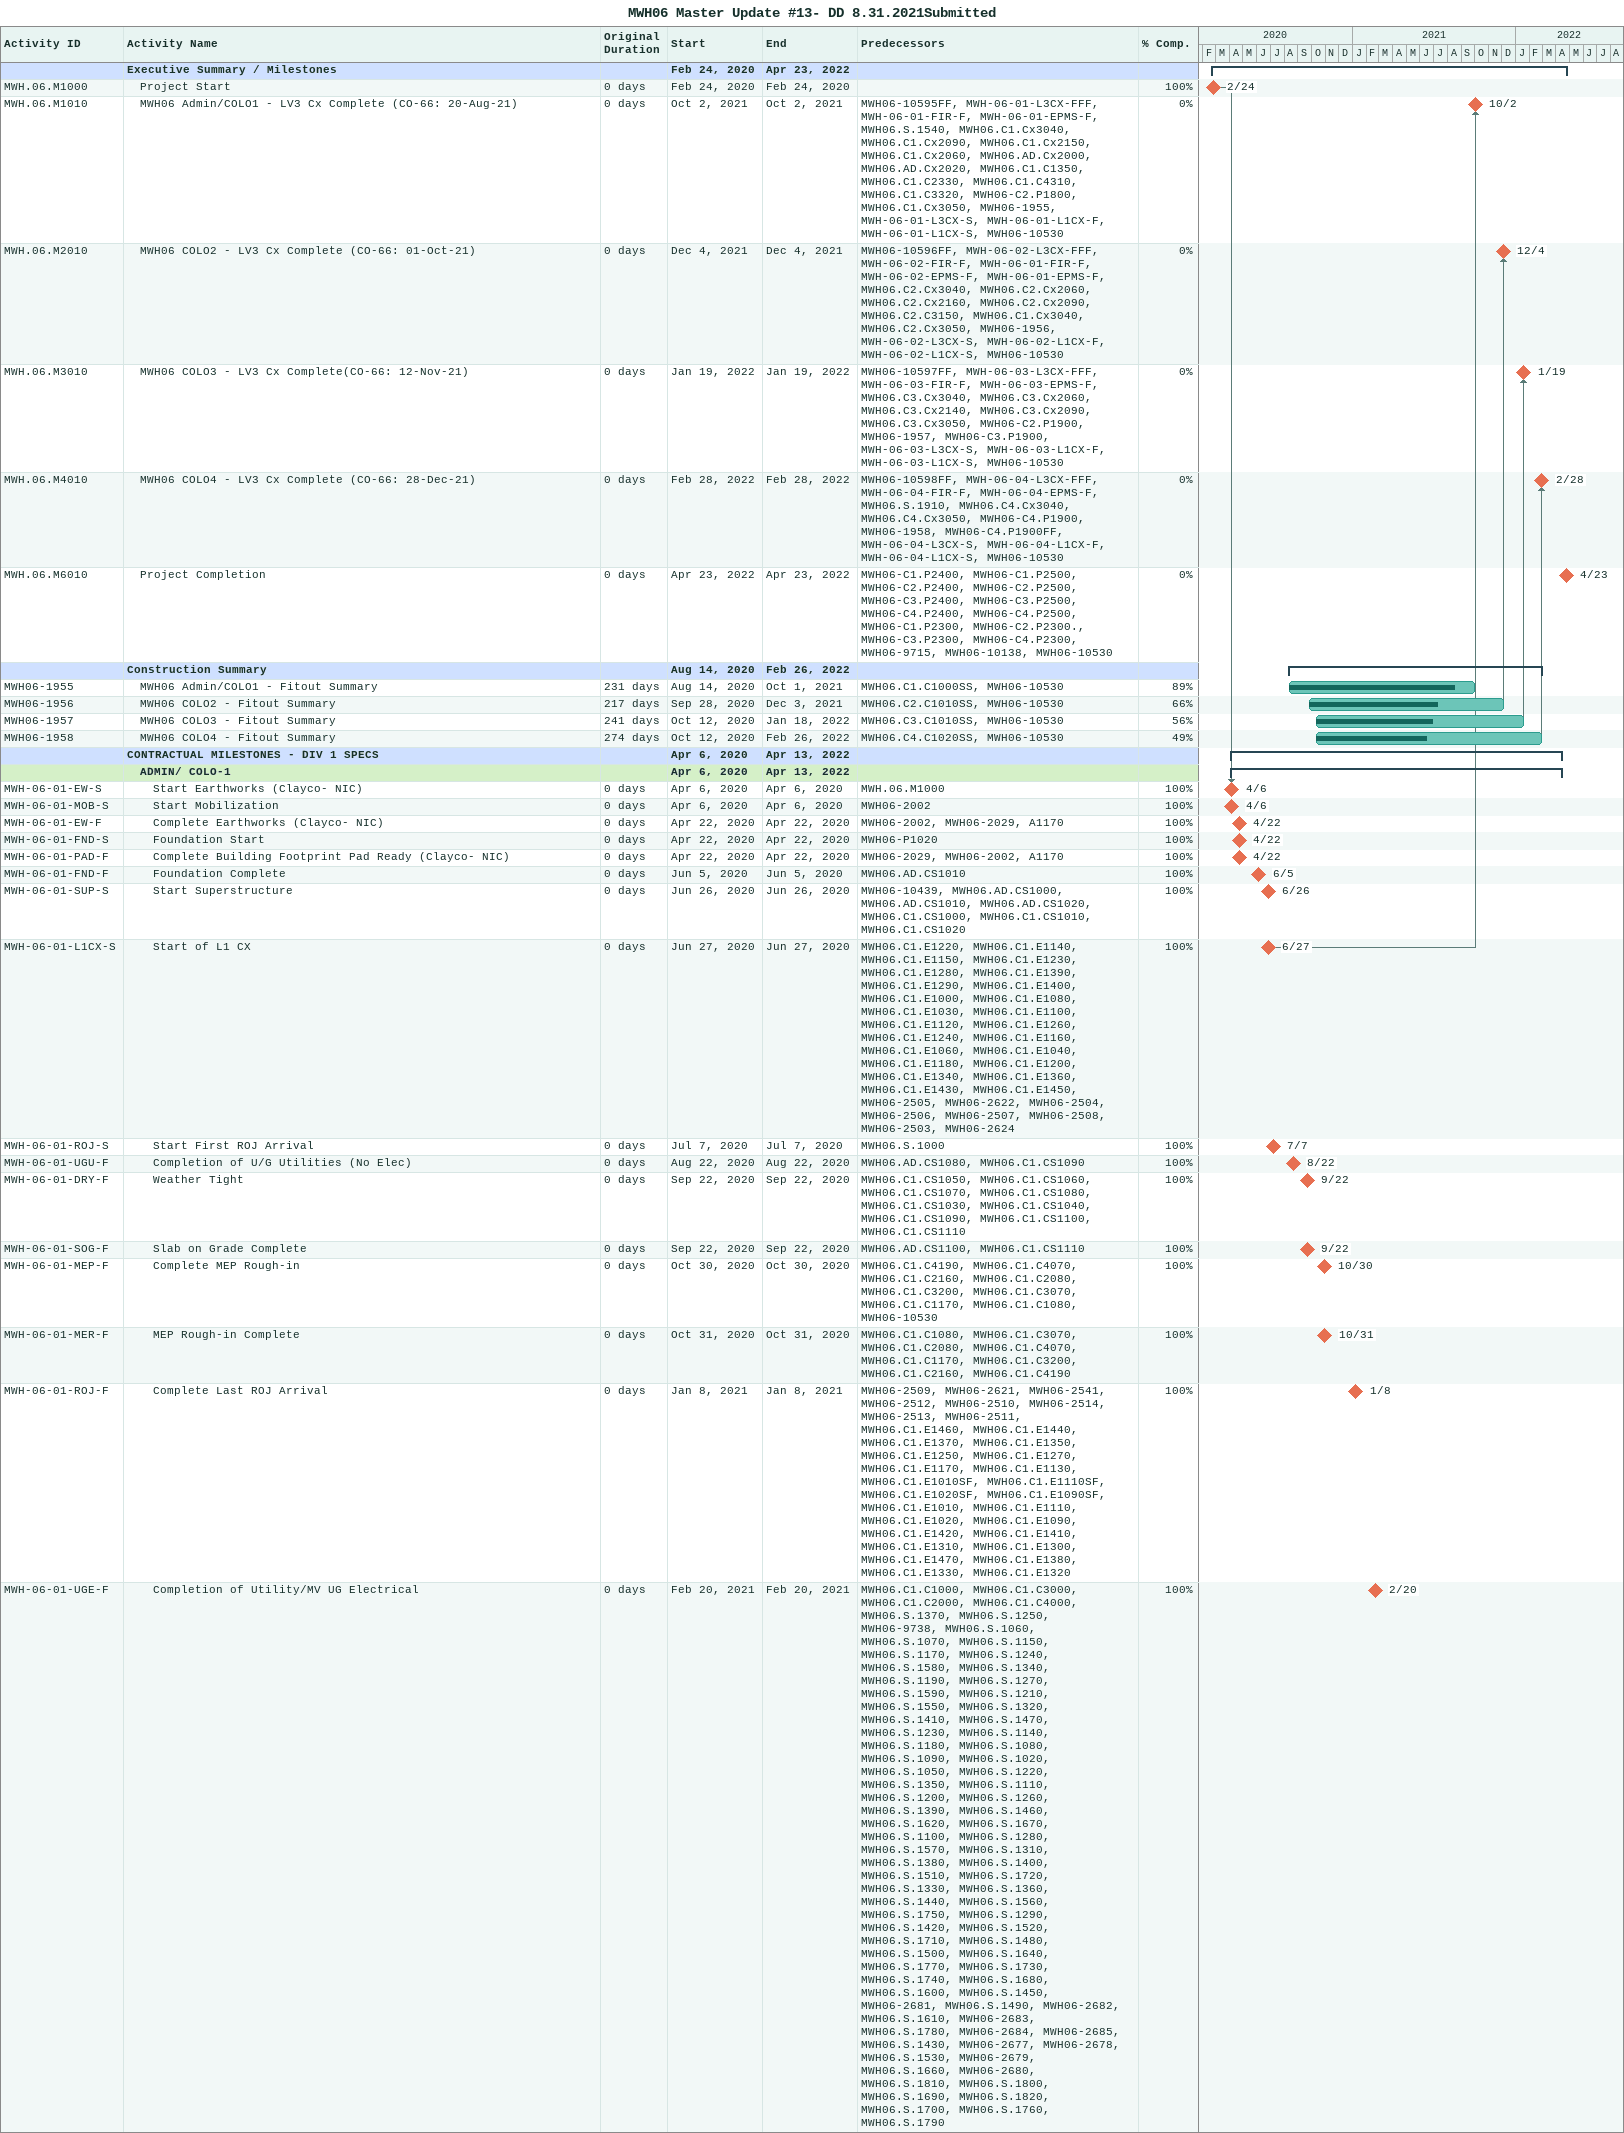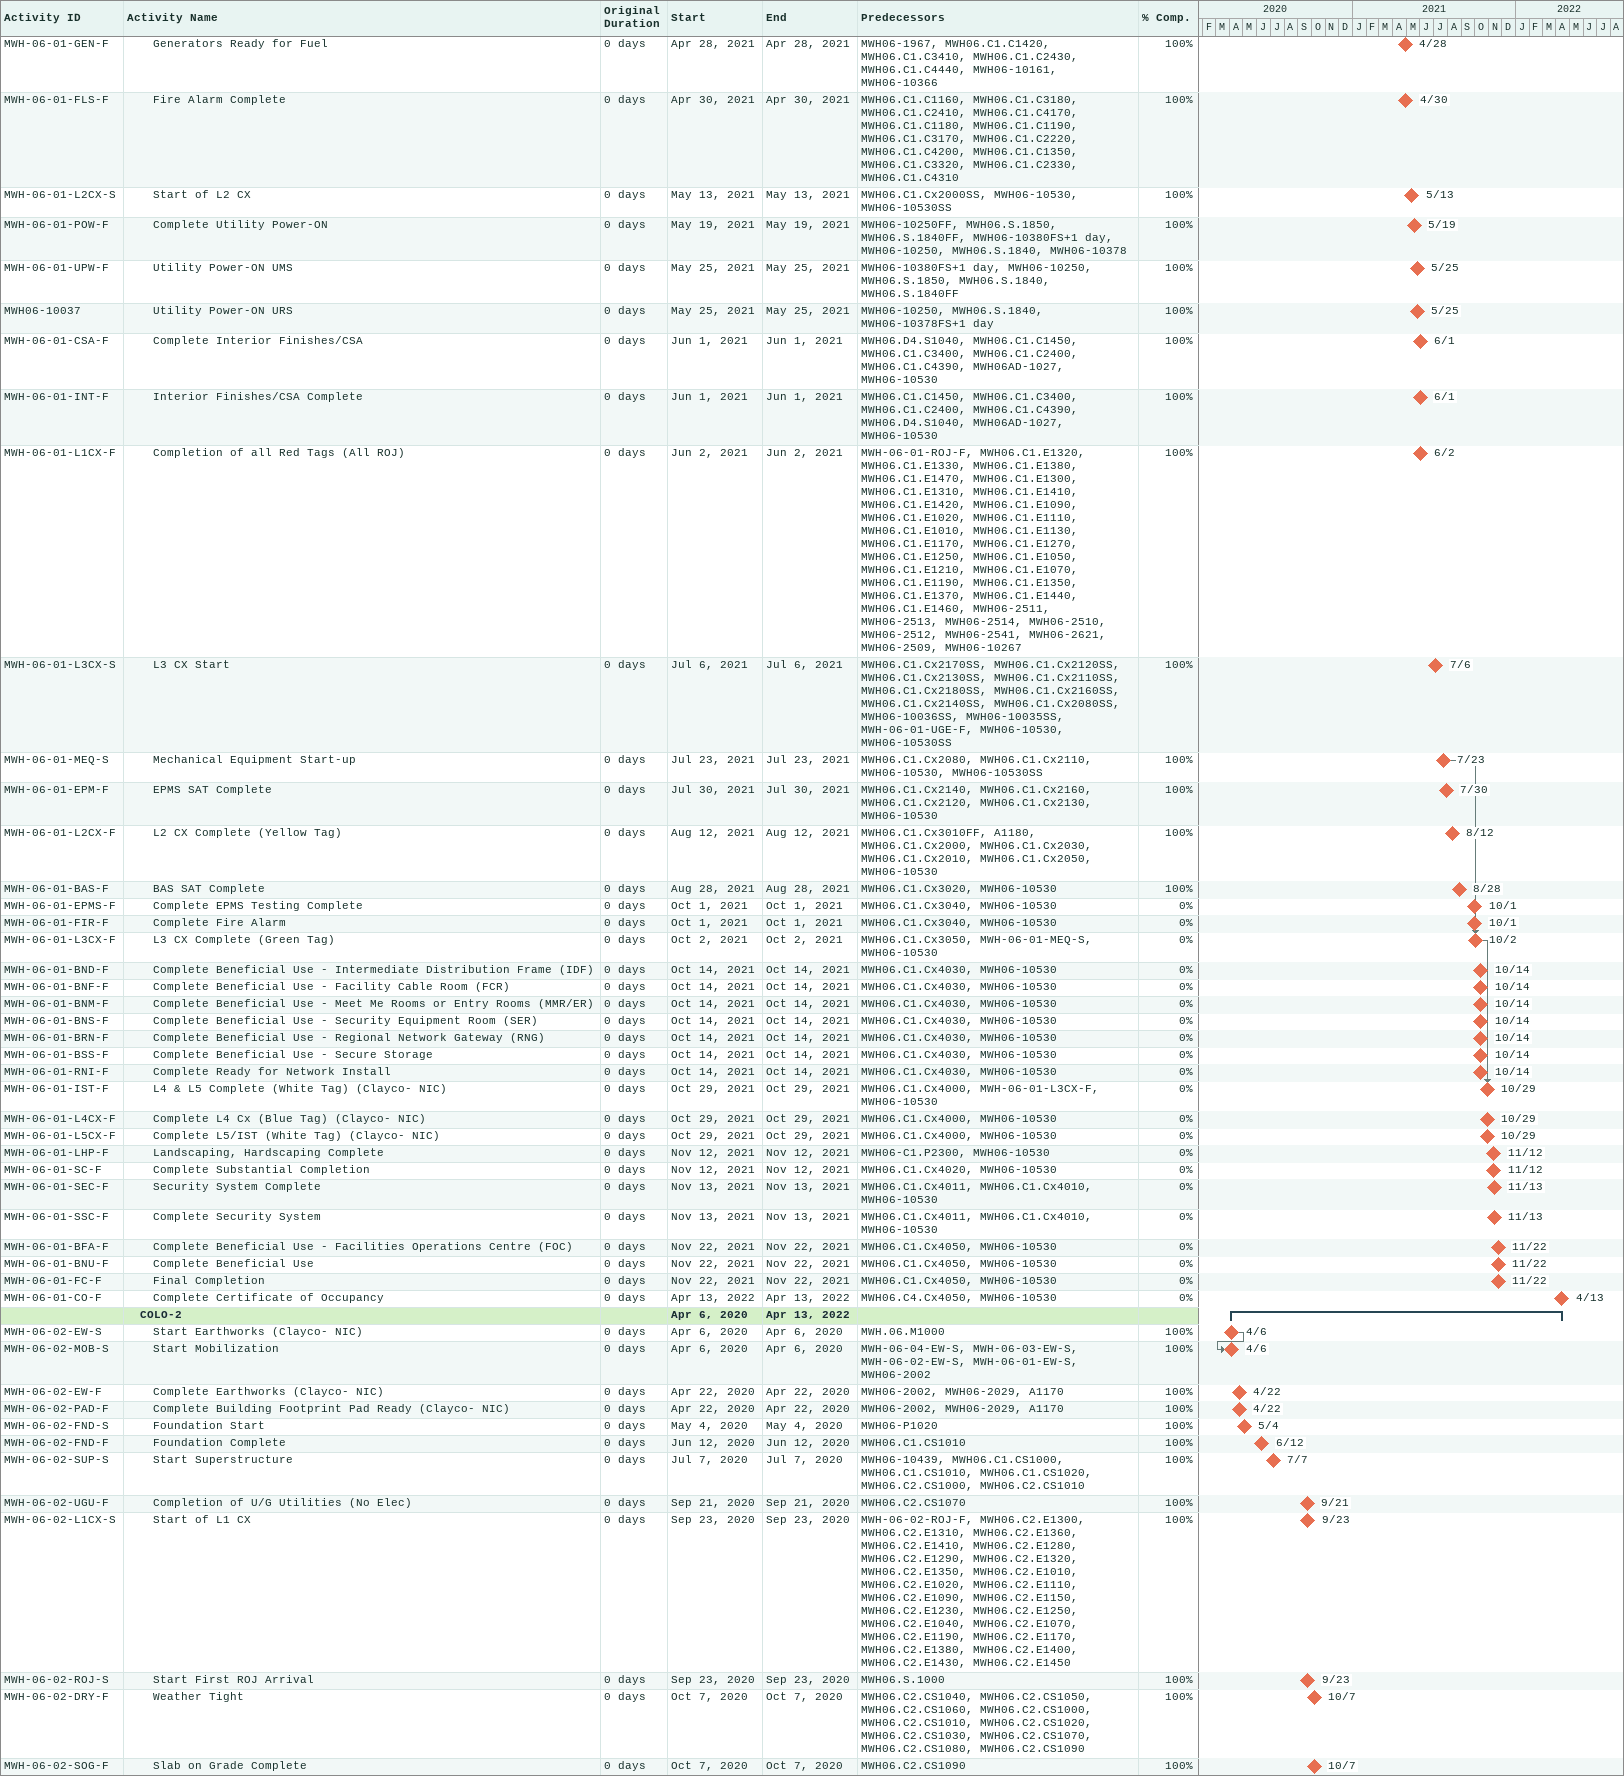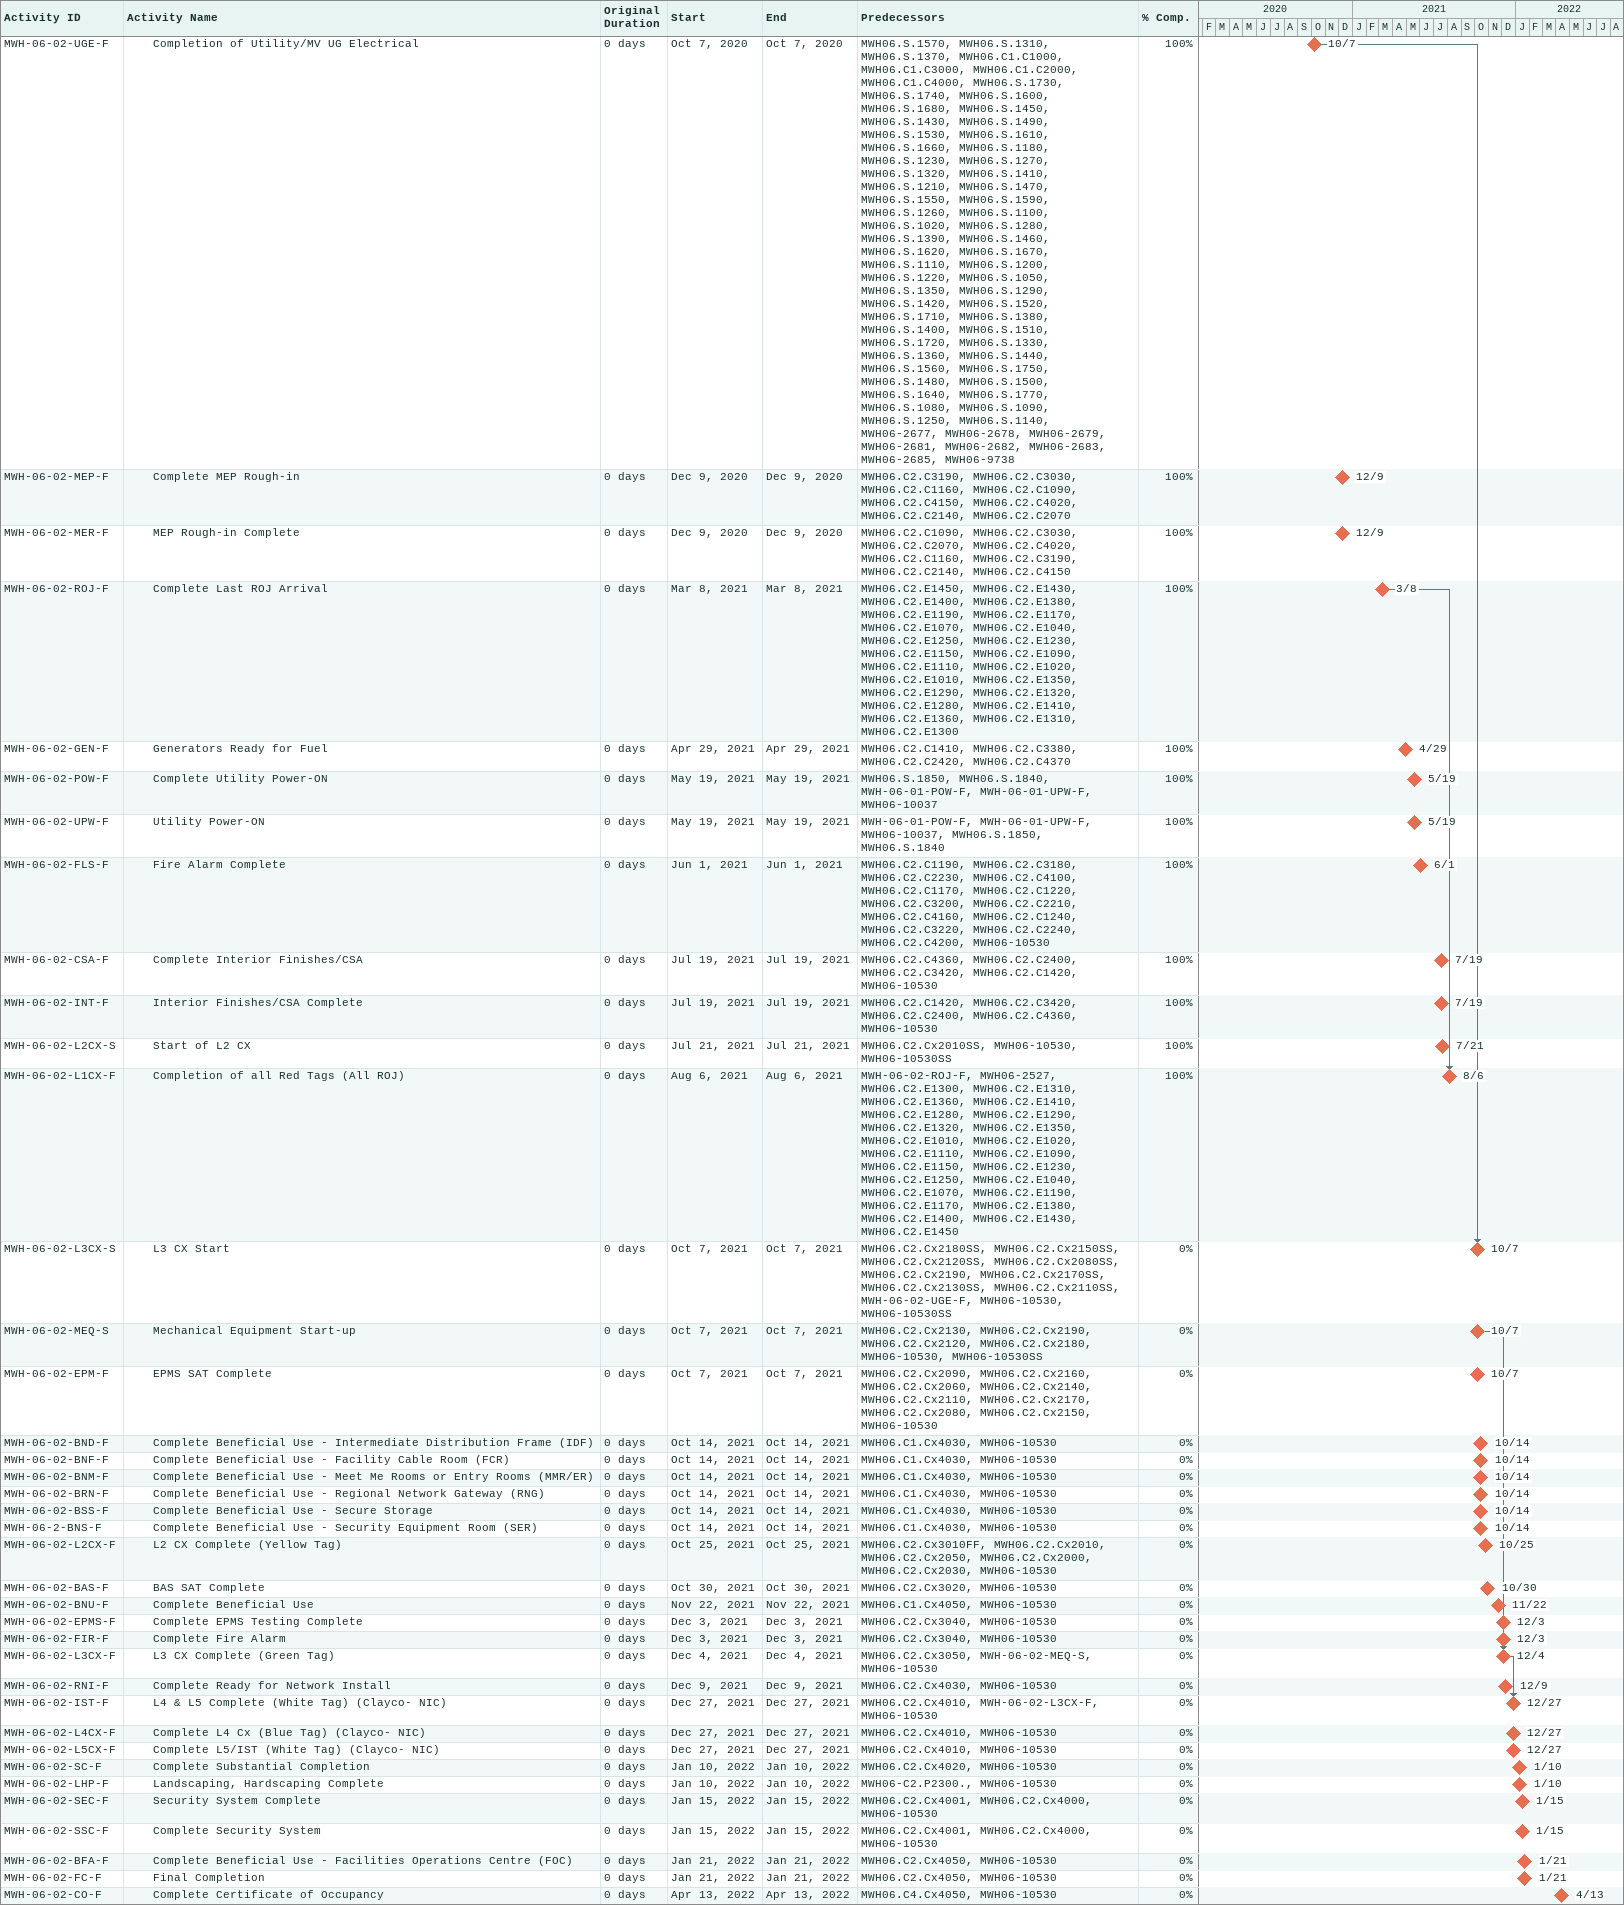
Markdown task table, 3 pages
MWH06 Master Update #13- DD 8.31.2021Submitted

| ID | Level | Task | Original duration | Start | Finish | Predecessors | % complete |
|---|---|---|---|---|---|---|---|
|  | 1 | **Executive Summary / Milestones** |  | 2020-02-24 | 2022-04-23 |  |  |
| MWH.06.M1000 | 2 | Project Start | 0d | 2020-02-24 | 2020-02-24 |  | 100 |
| MWH.06.M1010 | 2 | MWH06 Admin/COLO1 - LV3 Cx Complete (CO-66: 20-Aug-21) | 0d | 2021-10-02 | 2021-10-02 | MWH06-10595FF, MWH-06-01-L3CX-FFF, MWH-06-01-FIR-F, MWH-06-01-EPMS-F, MWH06.S.1540, MWH06.C1.Cx3040, MWH06.C1.Cx2090, MWH06.C1.Cx2150, MWH06.C1.Cx2060, MWH06.AD.Cx2000, MWH06.AD.Cx2020, MWH06.C1.C1350, MWH06.C1.C2330, MWH06.C1.C4310, MWH06.C1.C3320, MWH06-C2.P1800, MWH06.C1.Cx3050, MWH06-1955, MWH-06-01-L3CX-S, MWH-06-01-L1CX-F, MWH-06-01-L1CX-S, MWH06-10530 | 0 |
| MWH.06.M2010 | 2 | MWH06 COLO2 - LV3 Cx Complete (CO-66: 01-Oct-21) | 0d | 2021-12-04 | 2021-12-04 | MWH06-10596FF, MWH-06-02-L3CX-FFF, MWH-06-02-FIR-F, MWH-06-01-FIR-F, MWH-06-02-EPMS-F, MWH-06-01-EPMS-F, MWH06.C2.Cx3040, MWH06.C2.Cx2060, MWH06.C2.Cx2160, MWH06.C2.Cx2090, MWH06.C2.C3150, MWH06.C1.Cx3040, MWH06.C2.Cx3050, MWH06-1956, MWH-06-02-L3CX-S, MWH-06-02-L1CX-F, MWH-06-02-L1CX-S, MWH06-10530 | 0 |
| MWH.06.M3010 | 2 | MWH06 COLO3 - LV3 Cx Complete(CO-66: 12-Nov-21) | 0d | 2022-01-19 | 2022-01-19 | MWH06-10597FF, MWH-06-03-L3CX-FFF, MWH-06-03-FIR-F, MWH-06-03-EPMS-F, MWH06.C3.Cx3040, MWH06.C3.Cx2060, MWH06.C3.Cx2140, MWH06.C3.Cx2090, MWH06.C3.Cx3050, MWH06-C2.P1900, MWH06-1957, MWH06-C3.P1900, MWH-06-03-L3CX-S, MWH-06-03-L1CX-F, MWH-06-03-L1CX-S, MWH06-10530 | 0 |
| MWH.06.M4010 | 2 | MWH06 COLO4 - LV3 Cx Complete (CO-66: 28-Dec-21) | 0d | 2022-02-28 | 2022-02-28 | MWH06-10598FF, MWH-06-04-L3CX-FFF, MWH-06-04-FIR-F, MWH-06-04-EPMS-F, MWH06.S.1910, MWH06.C4.Cx3040, MWH06.C4.Cx3050, MWH06-C4.P1900, MWH06-1958, MWH06-C4.P1900FF, MWH-06-04-L3CX-S, MWH-06-04-L1CX-F, MWH-06-04-L1CX-S, MWH06-10530 | 0 |
| MWH.06.M6010 | 2 | Project Completion | 0d | 2022-04-23 | 2022-04-23 | MWH06-C1.P2400, MWH06-C1.P2500, MWH06-C2.P2400, MWH06-C2.P2500, MWH06-C3.P2400, MWH06-C3.P2500, MWH06-C4.P2400, MWH06-C4.P2500, MWH06-C1.P2300, MWH06-C2.P2300., MWH06-C3.P2300, MWH06-C4.P2300, MWH06-9715, MWH06-10138, MWH06-10530 | 0 |
|  | 1 | **Construction Summary** |  | 2020-08-14 | 2022-02-26 |  |  |
| MWH06-1955 | 2 | MWH06 Admin/COLO1 - Fitout Summary | 231d | 2020-08-14 | 2021-10-01 | MWH06.C1.C1000SS, MWH06-10530 | 89 |
| MWH06-1956 | 2 | MWH06 COLO2 - Fitout Summary | 217d | 2020-09-28 | 2021-12-03 | MWH06.C2.C1010SS, MWH06-10530 | 66 |
| MWH06-1957 | 2 | MWH06 COLO3 - Fitout Summary | 241d | 2020-10-12 | 2022-01-18 | MWH06.C3.C1010SS, MWH06-10530 | 56 |
| MWH06-1958 | 2 | MWH06 COLO4 - Fitout Summary | 274d | 2020-10-12 | 2022-02-26 | MWH06.C4.C1020SS, MWH06-10530 | 49 |
|  | 1 | **CONTRACTUAL MILESTONES - DIV 1 SPECS** |  | 2020-04-06 | 2022-04-13 |  |  |
|  | 2 | **ADMIN/ COLO-1** |  | 2020-04-06 | 2022-04-13 |  |  |
| MWH-06-01-EW-S | 3 | Start Earthworks (Clayco- NIC) | 0d | 2020-04-06 | 2020-04-06 | MWH.06.M1000 | 100 |
| MWH-06-01-MOB-S | 3 | Start Mobilization | 0d | 2020-04-06 | 2020-04-06 | MWH06-2002 | 100 |
| MWH-06-01-EW-F | 3 | Complete Earthworks (Clayco- NIC) | 0d | 2020-04-22 | 2020-04-22 | MWH06-2002, MWH06-2029, A1170 | 100 |
| MWH-06-01-FND-S | 3 | Foundation Start | 0d | 2020-04-22 | 2020-04-22 | MWH06-P1020 | 100 |
| MWH-06-01-PAD-F | 3 | Complete Building Footprint Pad Ready (Clayco- NIC) | 0d | 2020-04-22 | 2020-04-22 | MWH06-2029, MWH06-2002, A1170 | 100 |
| MWH-06-01-FND-F | 3 | Foundation Complete | 0d | 2020-06-05 | 2020-06-05 | MWH06.AD.CS1010 | 100 |
| MWH-06-01-SUP-S | 3 | Start Superstructure | 0d | 2020-06-26 | 2020-06-26 | MWH06-10439, MWH06.AD.CS1000, MWH06.AD.CS1010, MWH06.AD.CS1020, MWH06.C1.CS1000, MWH06.C1.CS1010, MWH06.C1.CS1020 | 100 |
| MWH-06-01-L1CX-S | 3 | Start of L1 CX | 0d | 2020-06-27 | 2020-06-27 | MWH06.C1.E1220, MWH06.C1.E1140, MWH06.C1.E1150, MWH06.C1.E1230, MWH06.C1.E1280, MWH06.C1.E1390, MWH06.C1.E1290, MWH06.C1.E1400, MWH06.C1.E1000, MWH06.C1.E1080, MWH06.C1.E1030, MWH06.C1.E1100, MWH06.C1.E1120, MWH06.C1.E1260, MWH06.C1.E1240, MWH06.C1.E1160, MWH06.C1.E1060, MWH06.C1.E1040, MWH06.C1.E1180, MWH06.C1.E1200, MWH06.C1.E1340, MWH06.C1.E1360, MWH06.C1.E1430, MWH06.C1.E1450, MWH06-2505, MWH06-2622, MWH06-2504, MWH06-2506, MWH06-2507, MWH06-2508, MWH06-2503, MWH06-2624 | 100 |
| MWH-06-01-ROJ-S | 3 | Start First ROJ Arrival | 0d | 2020-07-07 | 2020-07-07 | MWH06.S.1000 | 100 |
| MWH-06-01-UGU-F | 3 | Completion of U/G Utilities (No Elec) | 0d | 2020-08-22 | 2020-08-22 | MWH06.AD.CS1080, MWH06.C1.CS1090 | 100 |
| MWH-06-01-DRY-F | 3 | Weather Tight | 0d | 2020-09-22 | 2020-09-22 | MWH06.C1.CS1050, MWH06.C1.CS1060, MWH06.C1.CS1070, MWH06.C1.CS1080, MWH06.C1.CS1030, MWH06.C1.CS1040, MWH06.C1.CS1090, MWH06.C1.CS1100, MWH06.C1.CS1110 | 100 |
| MWH-06-01-SOG-F | 3 | Slab on Grade Complete | 0d | 2020-09-22 | 2020-09-22 | MWH06.AD.CS1100, MWH06.C1.CS1110 | 100 |
| MWH-06-01-MEP-F | 3 | Complete MEP Rough-in | 0d | 2020-10-30 | 2020-10-30 | MWH06.C1.C4190, MWH06.C1.C4070, MWH06.C1.C2160, MWH06.C1.C2080, MWH06.C1.C3200, MWH06.C1.C3070, MWH06.C1.C1170, MWH06.C1.C1080, MWH06-10530 | 100 |
| MWH-06-01-MER-F | 3 | MEP Rough-in Complete | 0d | 2020-10-31 | 2020-10-31 | MWH06.C1.C1080, MWH06.C1.C3070, MWH06.C1.C2080, MWH06.C1.C4070, MWH06.C1.C1170, MWH06.C1.C3200, MWH06.C1.C2160, MWH06.C1.C4190 | 100 |
| MWH-06-01-ROJ-F | 3 | Complete Last ROJ Arrival | 0d | 2021-01-08 | 2021-01-08 | MWH06-2509, MWH06-2621, MWH06-2541, MWH06-2512, MWH06-2510, MWH06-2514, MWH06-2513, MWH06-2511, MWH06.C1.E1460, MWH06.C1.E1440, MWH06.C1.E1370, MWH06.C1.E1350, MWH06.C1.E1250, MWH06.C1.E1270, MWH06.C1.E1170, MWH06.C1.E1130, MWH06.C1.E1010SF, MWH06.C1.E1110SF, MWH06.C1.E1020SF, MWH06.C1.E1090SF, MWH06.C1.E1010, MWH06.C1.E1110, MWH06.C1.E1020, MWH06.C1.E1090, MWH06.C1.E1420, MWH06.C1.E1410, MWH06.C1.E1310, MWH06.C1.E1300, MWH06.C1.E1470, MWH06.C1.E1380, MWH06.C1.E1330, MWH06.C1.E1320 | 100 |
| MWH-06-01-UGE-F | 3 | Completion of Utility/MV UG Electrical | 0d | 2021-02-20 | 2021-02-20 | MWH06.C1.C1000, MWH06.C1.C3000, MWH06.C1.C2000, MWH06.C1.C4000, MWH06.S.1370, MWH06.S.1250, MWH06-9738, MWH06.S.1060, MWH06.S.1070, MWH06.S.1150, MWH06.S.1170, MWH06.S.1240, MWH06.S.1580, MWH06.S.1340, MWH06.S.1190, MWH06.S.1270, MWH06.S.1590, MWH06.S.1210, MWH06.S.1550, MWH06.S.1320, MWH06.S.1410, MWH06.S.1470, MWH06.S.1230, MWH06.S.1140, MWH06.S.1180, MWH06.S.1080, MWH06.S.1090, MWH06.S.1020, MWH06.S.1050, MWH06.S.1220, MWH06.S.1350, MWH06.S.1110, MWH06.S.1200, MWH06.S.1260, MWH06.S.1390, MWH06.S.1460, MWH06.S.1620, MWH06.S.1670, MWH06.S.1100, MWH06.S.1280, MWH06.S.1570, MWH06.S.1310, MWH06.S.1380, MWH06.S.1400, MWH06.S.1510, MWH06.S.1720, MWH06.S.1330, MWH06.S.1360, MWH06.S.1440, MWH06.S.1560, MWH06.S.1750, MWH06.S.1290, MWH06.S.1420, MWH06.S.1520, MWH06.S.1710, MWH06.S.1480, MWH06.S.1500, MWH06.S.1640, MWH06.S.1770, MWH06.S.1730, MWH06.S.1740, MWH06.S.1680, MWH06.S.1600, MWH06.S.1450, MWH06-2681, MWH06.S.1490, MWH06-2682, MWH06.S.1610, MWH06-2683, MWH06.S.1780, MWH06-2684, MWH06-2685, MWH06.S.1430, MWH06-2677, MWH06-2678, MWH06.S.1530, MWH06-2679, MWH06.S.1660, MWH06-2680, MWH06.S.1810, MWH06.S.1800, MWH06.S.1690, MWH06.S.1820, MWH06.S.1700, MWH06.S.1760, MWH06.S.1790 | 100 |
| MWH-06-01-GEN-F | 3 | Generators Ready for Fuel | 0d | 2021-04-28 | 2021-04-28 | MWH06-1967, MWH06.C1.C1420, MWH06.C1.C3410, MWH06.C1.C2430, MWH06.C1.C4440, MWH06-10161, MWH06-10366 | 100 |
| MWH-06-01-FLS-F | 3 | Fire Alarm Complete | 0d | 2021-04-30 | 2021-04-30 | MWH06.C1.C1160, MWH06.C1.C3180, MWH06.C1.C2410, MWH06.C1.C4170, MWH06.C1.C1180, MWH06.C1.C1190, MWH06.C1.C3170, MWH06.C1.C2220, MWH06.C1.C4200, MWH06.C1.C1350, MWH06.C1.C3320, MWH06.C1.C2330, MWH06.C1.C4310 | 100 |
| MWH-06-01-L2CX-S | 3 | Start of L2 CX | 0d | 2021-05-13 | 2021-05-13 | MWH06.C1.Cx2000SS, MWH06-10530, MWH06-10530SS | 100 |
| MWH-06-01-POW-F | 3 | Complete Utility Power-ON | 0d | 2021-05-19 | 2021-05-19 | MWH06-10250FF, MWH06.S.1850, MWH06.S.1840FF, MWH06-10380FS+1d, MWH06-10250, MWH06.S.1840, MWH06-10378 | 100 |
| MWH-06-01-UPW-F | 3 | Utility Power-ON UMS | 0d | 2021-05-25 | 2021-05-25 | MWH06-10380FS+1d, MWH06-10250, MWH06.S.1850, MWH06.S.1840, MWH06.S.1840FF | 100 |
| MWH06-10037 | 3 | Utility Power-ON URS | 0d | 2021-05-25 | 2021-05-25 | MWH06-10250, MWH06.S.1840, MWH06-10378FS+1d | 100 |
| MWH-06-01-CSA-F | 3 | Complete Interior Finishes/CSA | 0d | 2021-06-01 | 2021-06-01 | MWH06.D4.S1040, MWH06.C1.C1450, MWH06.C1.C3400, MWH06.C1.C2400, MWH06.C1.C4390, MWH06AD-1027, MWH06-10530 | 100 |
| MWH-06-01-INT-F | 3 | Interior Finishes/CSA Complete | 0d | 2021-06-01 | 2021-06-01 | MWH06.C1.C1450, MWH06.C1.C3400, MWH06.C1.C2400, MWH06.C1.C4390, MWH06.D4.S1040, MWH06AD-1027, MWH06-10530 | 100 |
| MWH-06-01-L1CX-F | 3 | Completion of all Red Tags (All ROJ) | 0d | 2021-06-02 | 2021-06-02 | MWH-06-01-ROJ-F, MWH06.C1.E1320, MWH06.C1.E1330, MWH06.C1.E1380, MWH06.C1.E1470, MWH06.C1.E1300, MWH06.C1.E1310, MWH06.C1.E1410, MWH06.C1.E1420, MWH06.C1.E1090, MWH06.C1.E1020, MWH06.C1.E1110, MWH06.C1.E1010, MWH06.C1.E1130, MWH06.C1.E1170, MWH06.C1.E1270, MWH06.C1.E1250, MWH06.C1.E1050, MWH06.C1.E1210, MWH06.C1.E1070, MWH06.C1.E1190, MWH06.C1.E1350, MWH06.C1.E1370, MWH06.C1.E1440, MWH06.C1.E1460, MWH06-2511, MWH06-2513, MWH06-2514, MWH06-2510, MWH06-2512, MWH06-2541, MWH06-2621, MWH06-2509, MWH06-10267 | 100 |
| MWH-06-01-L3CX-S | 3 | L3 CX Start | 0d | 2021-07-06 | 2021-07-06 | MWH06.C1.Cx2170SS, MWH06.C1.Cx2120SS, MWH06.C1.Cx2130SS, MWH06.C1.Cx2110SS, MWH06.C1.Cx2180SS, MWH06.C1.Cx2160SS, MWH06.C1.Cx2140SS, MWH06.C1.Cx2080SS, MWH06-10036SS, MWH06-10035SS, MWH-06-01-UGE-F, MWH06-10530, MWH06-10530SS | 100 |
| MWH-06-01-MEQ-S | 3 | Mechanical Equipment Start-up | 0d | 2021-07-23 | 2021-07-23 | MWH06.C1.Cx2080, MWH06.C1.Cx2110, MWH06-10530, MWH06-10530SS | 100 |
| MWH-06-01-EPM-F | 3 | EPMS SAT Complete | 0d | 2021-07-30 | 2021-07-30 | MWH06.C1.Cx2140, MWH06.C1.Cx2160, MWH06.C1.Cx2120, MWH06.C1.Cx2130, MWH06-10530 | 100 |
| MWH-06-01-L2CX-F | 3 | L2 CX Complete (Yellow Tag) | 0d | 2021-08-12 | 2021-08-12 | MWH06.C1.Cx3010FF, A1180, MWH06.C1.Cx2000, MWH06.C1.Cx2030, MWH06.C1.Cx2010, MWH06.C1.Cx2050, MWH06-10530 | 100 |
| MWH-06-01-BAS-F | 3 | BAS SAT Complete | 0d | 2021-08-28 | 2021-08-28 | MWH06.C1.Cx3020, MWH06-10530 | 100 |
| MWH-06-01-EPMS-F | 3 | Complete EPMS Testing Complete | 0d | 2021-10-01 | 2021-10-01 | MWH06.C1.Cx3040, MWH06-10530 | 0 |
| MWH-06-01-FIR-F | 3 | Complete Fire Alarm | 0d | 2021-10-01 | 2021-10-01 | MWH06.C1.Cx3040, MWH06-10530 | 0 |
| MWH-06-01-L3CX-F | 3 | L3 CX Complete (Green Tag) | 0d | 2021-10-02 | 2021-10-02 | MWH06.C1.Cx3050, MWH-06-01-MEQ-S, MWH06-10530 | 0 |
| MWH-06-01-BND-F | 3 | Complete Beneficial Use - Intermediate Distribution Frame (IDF) | 0d | 2021-10-14 | 2021-10-14 | MWH06.C1.Cx4030, MWH06-10530 | 0 |
| MWH-06-01-BNF-F | 3 | Complete Beneficial Use - Facility Cable Room (FCR) | 0d | 2021-10-14 | 2021-10-14 | MWH06.C1.Cx4030, MWH06-10530 | 0 |
| MWH-06-01-BNM-F | 3 | Complete Beneficial Use - Meet Me Rooms or Entry Rooms (MMR/ER) | 0d | 2021-10-14 | 2021-10-14 | MWH06.C1.Cx4030, MWH06-10530 | 0 |
| MWH-06-01-BNS-F | 3 | Complete Beneficial Use - Security Equipment Room (SER) | 0d | 2021-10-14 | 2021-10-14 | MWH06.C1.Cx4030, MWH06-10530 | 0 |
| MWH-06-01-BRN-F | 3 | Complete Beneficial Use - Regional Network Gateway (RNG) | 0d | 2021-10-14 | 2021-10-14 | MWH06.C1.Cx4030, MWH06-10530 | 0 |
| MWH-06-01-BSS-F | 3 | Complete Beneficial Use - Secure Storage | 0d | 2021-10-14 | 2021-10-14 | MWH06.C1.Cx4030, MWH06-10530 | 0 |
| MWH-06-01-RNI-F | 3 | Complete Ready for Network Install | 0d | 2021-10-14 | 2021-10-14 | MWH06.C1.Cx4030, MWH06-10530 | 0 |
| MWH-06-01-IST-F | 3 | L4 & L5 Complete (White Tag) (Clayco- NIC) | 0d | 2021-10-29 | 2021-10-29 | MWH06.C1.Cx4000, MWH-06-01-L3CX-F, MWH06-10530 | 0 |
| MWH-06-01-L4CX-F | 3 | Complete L4 Cx (Blue Tag) (Clayco- NIC) | 0d | 2021-10-29 | 2021-10-29 | MWH06.C1.Cx4000, MWH06-10530 | 0 |
| MWH-06-01-L5CX-F | 3 | Complete L5/IST (White Tag) (Clayco- NIC) | 0d | 2021-10-29 | 2021-10-29 | MWH06.C1.Cx4000, MWH06-10530 | 0 |
| MWH-06-01-LHP-F | 3 | Landscaping, Hardscaping Complete | 0d | 2021-11-12 | 2021-11-12 | MWH06-C1.P2300, MWH06-10530 | 0 |
| MWH-06-01-SC-F | 3 | Complete Substantial Completion | 0d | 2021-11-12 | 2021-11-12 | MWH06.C1.Cx4020, MWH06-10530 | 0 |
| MWH-06-01-SEC-F | 3 | Security System Complete | 0d | 2021-11-13 | 2021-11-13 | MWH06.C1.Cx4011, MWH06.C1.Cx4010, MWH06-10530 | 0 |
| MWH-06-01-SSC-F | 3 | Complete Security System | 0d | 2021-11-13 | 2021-11-13 | MWH06.C1.Cx4011, MWH06.C1.Cx4010, MWH06-10530 | 0 |
| MWH-06-01-BFA-F | 3 | Complete Beneficial Use - Facilities Operations Centre (FOC) | 0d | 2021-11-22 | 2021-11-22 | MWH06.C1.Cx4050, MWH06-10530 | 0 |
| MWH-06-01-BNU-F | 3 | Complete Beneficial Use | 0d | 2021-11-22 | 2021-11-22 | MWH06.C1.Cx4050, MWH06-10530 | 0 |
| MWH-06-01-FC-F | 3 | Final Completion | 0d | 2021-11-22 | 2021-11-22 | MWH06.C1.Cx4050, MWH06-10530 | 0 |
| MWH-06-01-CO-F | 3 | Complete Certificate of Occupancy | 0d | 2022-04-13 | 2022-04-13 | MWH06.C4.Cx4050, MWH06-10530 | 0 |
|  | 2 | **COLO-2** |  | 2020-04-06 | 2022-04-13 |  |  |
| MWH-06-02-EW-S | 3 | Start Earthworks (Clayco- NIC) | 0d | 2020-04-06 | 2020-04-06 | MWH.06.M1000 | 100 |
| MWH-06-02-MOB-S | 3 | Start Mobilization | 0d | 2020-04-06 | 2020-04-06 | MWH-06-04-EW-S, MWH-06-03-EW-S, MWH-06-02-EW-S, MWH-06-01-EW-S, MWH06-2002 | 100 |
| MWH-06-02-EW-F | 3 | Complete Earthworks (Clayco- NIC) | 0d | 2020-04-22 | 2020-04-22 | MWH06-2002, MWH06-2029, A1170 | 100 |
| MWH-06-02-PAD-F | 3 | Complete Building Footprint Pad Ready (Clayco- NIC) | 0d | 2020-04-22 | 2020-04-22 | MWH06-2002, MWH06-2029, A1170 | 100 |
| MWH-06-02-FND-S | 3 | Foundation Start | 0d | 2020-05-04 | 2020-05-04 | MWH06-P1020 | 100 |
| MWH-06-02-FND-F | 3 | Foundation Complete | 0d | 2020-06-12 | 2020-06-12 | MWH06.C1.CS1010 | 100 |
| MWH-06-02-SUP-S | 3 | Start Superstructure | 0d | 2020-07-07 | 2020-07-07 | MWH06-10439, MWH06.C1.CS1000, MWH06.C1.CS1010, MWH06.C1.CS1020, MWH06.C2.CS1000, MWH06.C2.CS1010 | 100 |
| MWH-06-02-UGU-F | 3 | Completion of U/G Utilities (No Elec) | 0d | 2020-09-21 | 2020-09-21 | MWH06.C2.CS1070 | 100 |
| MWH-06-02-L1CX-S | 3 | Start of L1 CX | 0d | 2020-09-23 | 2020-09-23 | MWH-06-02-ROJ-F, MWH06.C2.E1300, MWH06.C2.E1310, MWH06.C2.E1360, MWH06.C2.E1410, MWH06.C2.E1280, MWH06.C2.E1290, MWH06.C2.E1320, MWH06.C2.E1350, MWH06.C2.E1010, MWH06.C2.E1020, MWH06.C2.E1110, MWH06.C2.E1090, MWH06.C2.E1150, MWH06.C2.E1230, MWH06.C2.E1250, MWH06.C2.E1040, MWH06.C2.E1070, MWH06.C2.E1190, MWH06.C2.E1170, MWH06.C2.E1380, MWH06.C2.E1400, MWH06.C2.E1430, MWH06.C2.E1450 | 100 |
| MWH-06-02-ROJ-S | 3 | Start First ROJ Arrival | 0d | 2020-09-23 | 2020-09-23 | MWH06.S.1000 | 100 |
| MWH-06-02-DRY-F | 3 | Weather Tight | 0d | 2020-10-07 | 2020-10-07 | MWH06.C2.CS1040, MWH06.C2.CS1050, MWH06.C2.CS1060, MWH06.C2.CS1000, MWH06.C2.CS1010, MWH06.C2.CS1020, MWH06.C2.CS1030, MWH06.C2.CS1070, MWH06.C2.CS1080, MWH06.C2.CS1090 | 100 |
| MWH-06-02-SOG-F | 3 | Slab on Grade Complete | 0d | 2020-10-07 | 2020-10-07 | MWH06.C2.CS1090 | 100 |
| MWH-06-02-UGE-F | 3 | Completion of Utility/MV UG Electrical | 0d | 2020-10-07 | 2020-10-07 | MWH06.S.1570, MWH06.S.1310, MWH06.S.1370, MWH06.C1.C1000, MWH06.C1.C3000, MWH06.C1.C2000, MWH06.C1.C4000, MWH06.S.1730, MWH06.S.1740, MWH06.S.1600, MWH06.S.1680, MWH06.S.1450, MWH06.S.1430, MWH06.S.1490, MWH06.S.1530, MWH06.S.1610, MWH06.S.1660, MWH06.S.1180, MWH06.S.1230, MWH06.S.1270, MWH06.S.1320, MWH06.S.1410, MWH06.S.1210, MWH06.S.1470, MWH06.S.1550, MWH06.S.1590, MWH06.S.1260, MWH06.S.1100, MWH06.S.1020, MWH06.S.1280, MWH06.S.1390, MWH06.S.1460, MWH06.S.1620, MWH06.S.1670, MWH06.S.1110, MWH06.S.1200, MWH06.S.1220, MWH06.S.1050, MWH06.S.1350, MWH06.S.1290, MWH06.S.1420, MWH06.S.1520, MWH06.S.1710, MWH06.S.1380, MWH06.S.1400, MWH06.S.1510, MWH06.S.1720, MWH06.S.1330, MWH06.S.1360, MWH06.S.1440, MWH06.S.1560, MWH06.S.1750, MWH06.S.1480, MWH06.S.1500, MWH06.S.1640, MWH06.S.1770, MWH06.S.1080, MWH06.S.1090, MWH06.S.1250, MWH06.S.1140, MWH06-2677, MWH06-2678, MWH06-2679, MWH06-2681, MWH06-2682, MWH06-2683, MWH06-2685, MWH06-9738 | 100 |
| MWH-06-02-MEP-F | 3 | Complete MEP Rough-in | 0d | 2020-12-09 | 2020-12-09 | MWH06.C2.C3190, MWH06.C2.C3030, MWH06.C2.C1160, MWH06.C2.C1090, MWH06.C2.C4150, MWH06.C2.C4020, MWH06.C2.C2140, MWH06.C2.C2070 | 100 |
| MWH-06-02-MER-F | 3 | MEP Rough-in Complete | 0d | 2020-12-09 | 2020-12-09 | MWH06.C2.C1090, MWH06.C2.C3030, MWH06.C2.C2070, MWH06.C2.C4020, MWH06.C2.C1160, MWH06.C2.C3190, MWH06.C2.C2140, MWH06.C2.C4150 | 100 |
| MWH-06-02-ROJ-F | 3 | Complete Last ROJ Arrival | 0d | 2021-03-08 | 2021-03-08 | MWH06.C2.E1450, MWH06.C2.E1430, MWH06.C2.E1400, MWH06.C2.E1380, MWH06.C2.E1190, MWH06.C2.E1170, MWH06.C2.E1070, MWH06.C2.E1040, MWH06.C2.E1250, MWH06.C2.E1230, MWH06.C2.E1150, MWH06.C2.E1090, MWH06.C2.E1110, MWH06.C2.E1020, MWH06.C2.E1010, MWH06.C2.E1350, MWH06.C2.E1290, MWH06.C2.E1320, MWH06.C2.E1280, MWH06.C2.E1410, MWH06.C2.E1360, MWH06.C2.E1310, MWH06.C2.E1300 | 100 |
| MWH-06-02-GEN-F | 3 | Generators Ready for Fuel | 0d | 2021-04-29 | 2021-04-29 | MWH06.C2.C1410, MWH06.C2.C3380, MWH06.C2.C2420, MWH06.C2.C4370 | 100 |
| MWH-06-02-POW-F | 3 | Complete Utility Power-ON | 0d | 2021-05-19 | 2021-05-19 | MWH06.S.1850, MWH06.S.1840, MWH-06-01-POW-F, MWH-06-01-UPW-F, MWH06-10037 | 100 |
| MWH-06-02-UPW-F | 3 | Utility Power-ON | 0d | 2021-05-19 | 2021-05-19 | MWH-06-01-POW-F, MWH-06-01-UPW-F, MWH06-10037, MWH06.S.1850, MWH06.S.1840 | 100 |
| MWH-06-02-FLS-F | 3 | Fire Alarm Complete | 0d | 2021-06-01 | 2021-06-01 | MWH06.C2.C1190, MWH06.C2.C3180, MWH06.C2.C2230, MWH06.C2.C4100, MWH06.C2.C1170, MWH06.C2.C1220, MWH06.C2.C3200, MWH06.C2.C2210, MWH06.C2.C4160, MWH06.C2.C1240, MWH06.C2.C3220, MWH06.C2.C2240, MWH06.C2.C4200, MWH06-10530 | 100 |
| MWH-06-02-CSA-F | 3 | Complete Interior Finishes/CSA | 0d | 2021-07-19 | 2021-07-19 | MWH06.C2.C4360, MWH06.C2.C2400, MWH06.C2.C3420, MWH06.C2.C1420, MWH06-10530 | 100 |
| MWH-06-02-INT-F | 3 | Interior Finishes/CSA Complete | 0d | 2021-07-19 | 2021-07-19 | MWH06.C2.C1420, MWH06.C2.C3420, MWH06.C2.C2400, MWH06.C2.C4360, MWH06-10530 | 100 |
| MWH-06-02-L2CX-S | 3 | Start of L2 CX | 0d | 2021-07-21 | 2021-07-21 | MWH06.C2.Cx2010SS, MWH06-10530, MWH06-10530SS | 100 |
| MWH-06-02-L1CX-F | 3 | Completion of all Red Tags (All ROJ) | 0d | 2021-08-06 | 2021-08-06 | MWH-06-02-ROJ-F, MWH06-2527, MWH06.C2.E1300, MWH06.C2.E1310, MWH06.C2.E1360, MWH06.C2.E1410, MWH06.C2.E1280, MWH06.C2.E1290, MWH06.C2.E1320, MWH06.C2.E1350, MWH06.C2.E1010, MWH06.C2.E1020, MWH06.C2.E1110, MWH06.C2.E1090, MWH06.C2.E1150, MWH06.C2.E1230, MWH06.C2.E1250, MWH06.C2.E1040, MWH06.C2.E1070, MWH06.C2.E1190, MWH06.C2.E1170, MWH06.C2.E1380, MWH06.C2.E1400, MWH06.C2.E1430, MWH06.C2.E1450 | 100 |
| MWH-06-02-L3CX-S | 3 | L3 CX Start | 0d | 2021-10-07 | 2021-10-07 | MWH06.C2.Cx2180SS, MWH06.C2.Cx2150SS, MWH06.C2.Cx2120SS, MWH06.C2.Cx2080SS, MWH06.C2.Cx2190, MWH06.C2.Cx2170SS, MWH06.C2.Cx2130SS, MWH06.C2.Cx2110SS, MWH-06-02-UGE-F, MWH06-10530, MWH06-10530SS | 0 |
| MWH-06-02-MEQ-S | 3 | Mechanical Equipment Start-up | 0d | 2021-10-07 | 2021-10-07 | MWH06.C2.Cx2130, MWH06.C2.Cx2190, MWH06.C2.Cx2120, MWH06.C2.Cx2180, MWH06-10530, MWH06-10530SS | 0 |
| MWH-06-02-EPM-F | 3 | EPMS SAT Complete | 0d | 2021-10-07 | 2021-10-07 | MWH06.C2.Cx2090, MWH06.C2.Cx2160, MWH06.C2.Cx2060, MWH06.C2.Cx2140, MWH06.C2.Cx2110, MWH06.C2.Cx2170, MWH06.C2.Cx2080, MWH06.C2.Cx2150, MWH06-10530 | 0 |
| MWH-06-02-BND-F | 3 | Complete Beneficial Use - Intermediate Distribution Frame (IDF) | 0d | 2021-10-14 | 2021-10-14 | MWH06.C1.Cx4030, MWH06-10530 | 0 |
| MWH-06-02-BNF-F | 3 | Complete Beneficial Use - Facility Cable Room (FCR) | 0d | 2021-10-14 | 2021-10-14 | MWH06.C1.Cx4030, MWH06-10530 | 0 |
| MWH-06-02-BNM-F | 3 | Complete Beneficial Use - Meet Me Rooms or Entry Rooms (MMR/ER) | 0d | 2021-10-14 | 2021-10-14 | MWH06.C1.Cx4030, MWH06-10530 | 0 |
| MWH-06-02-BRN-F | 3 | Complete Beneficial Use - Regional Network Gateway (RNG) | 0d | 2021-10-14 | 2021-10-14 | MWH06.C1.Cx4030, MWH06-10530 | 0 |
| MWH-06-02-BSS-F | 3 | Complete Beneficial Use - Secure Storage | 0d | 2021-10-14 | 2021-10-14 | MWH06.C1.Cx4030, MWH06-10530 | 0 |
| MWH-06-2-BNS-F | 3 | Complete Beneficial Use - Security Equipment Room (SER) | 0d | 2021-10-14 | 2021-10-14 | MWH06.C1.Cx4030, MWH06-10530 | 0 |
| MWH-06-02-L2CX-F | 3 | L2 CX Complete (Yellow Tag) | 0d | 2021-10-25 | 2021-10-25 | MWH06.C2.Cx3010FF, MWH06.C2.Cx2010, MWH06.C2.Cx2050, MWH06.C2.Cx2000, MWH06.C2.Cx2030, MWH06-10530 | 0 |
| MWH-06-02-BAS-F | 3 | BAS SAT Complete | 0d | 2021-10-30 | 2021-10-30 | MWH06.C2.Cx3020, MWH06-10530 | 0 |
| MWH-06-02-BNU-F | 3 | Complete Beneficial Use | 0d | 2021-11-22 | 2021-11-22 | MWH06.C1.Cx4050, MWH06-10530 | 0 |
| MWH-06-02-EPMS-F | 3 | Complete EPMS Testing Complete | 0d | 2021-12-03 | 2021-12-03 | MWH06.C2.Cx3040, MWH06-10530 | 0 |
| MWH-06-02-FIR-F | 3 | Complete Fire Alarm | 0d | 2021-12-03 | 2021-12-03 | MWH06.C2.Cx3040, MWH06-10530 | 0 |
| MWH-06-02-L3CX-F | 3 | L3 CX Complete (Green Tag) | 0d | 2021-12-04 | 2021-12-04 | MWH06.C2.Cx3050, MWH-06-02-MEQ-S, MWH06-10530 | 0 |
| MWH-06-02-RNI-F | 3 | Complete Ready for Network Install | 0d | 2021-12-09 | 2021-12-09 | MWH06.C2.Cx4030, MWH06-10530 | 0 |
| MWH-06-02-IST-F | 3 | L4 & L5 Complete (White Tag) (Clayco- NIC) | 0d | 2021-12-27 | 2021-12-27 | MWH06.C2.Cx4010, MWH-06-02-L3CX-F, MWH06-10530 | 0 |
| MWH-06-02-L4CX-F | 3 | Complete L4 Cx (Blue Tag) (Clayco- NIC) | 0d | 2021-12-27 | 2021-12-27 | MWH06.C2.Cx4010, MWH06-10530 | 0 |
| MWH-06-02-L5CX-F | 3 | Complete L5/IST (White Tag) (Clayco- NIC) | 0d | 2021-12-27 | 2021-12-27 | MWH06.C2.Cx4010, MWH06-10530 | 0 |
| MWH-06-02-SC-F | 3 | Complete Substantial Completion | 0d | 2022-01-10 | 2022-01-10 | MWH06.C2.Cx4020, MWH06-10530 | 0 |
| MWH-06-02-LHP-F | 3 | Landscaping, Hardscaping Complete | 0d | 2022-01-10 | 2022-01-10 | MWH06-C2.P2300., MWH06-10530 | 0 |
| MWH-06-02-SEC-F | 3 | Security System Complete | 0d | 2022-01-15 | 2022-01-15 | MWH06.C2.Cx4001, MWH06.C2.Cx4000, MWH06-10530 | 0 |
| MWH-06-02-SSC-F | 3 | Complete Security System | 0d | 2022-01-15 | 2022-01-15 | MWH06.C2.Cx4001, MWH06.C2.Cx4000, MWH06-10530 | 0 |
| MWH-06-02-BFA-F | 3 | Complete Beneficial Use - Facilities Operations Centre (FOC) | 0d | 2022-01-21 | 2022-01-21 | MWH06.C2.Cx4050, MWH06-10530 | 0 |
| MWH-06-02-FC-F | 3 | Final Completion | 0d | 2022-01-21 | 2022-01-21 | MWH06.C2.Cx4050, MWH06-10530 | 0 |
| MWH-06-02-CO-F | 3 | Complete Certificate of Occupancy | 0d | 2022-04-13 | 2022-04-13 | MWH06.C4.Cx4050, MWH06-10530 | 0 |
